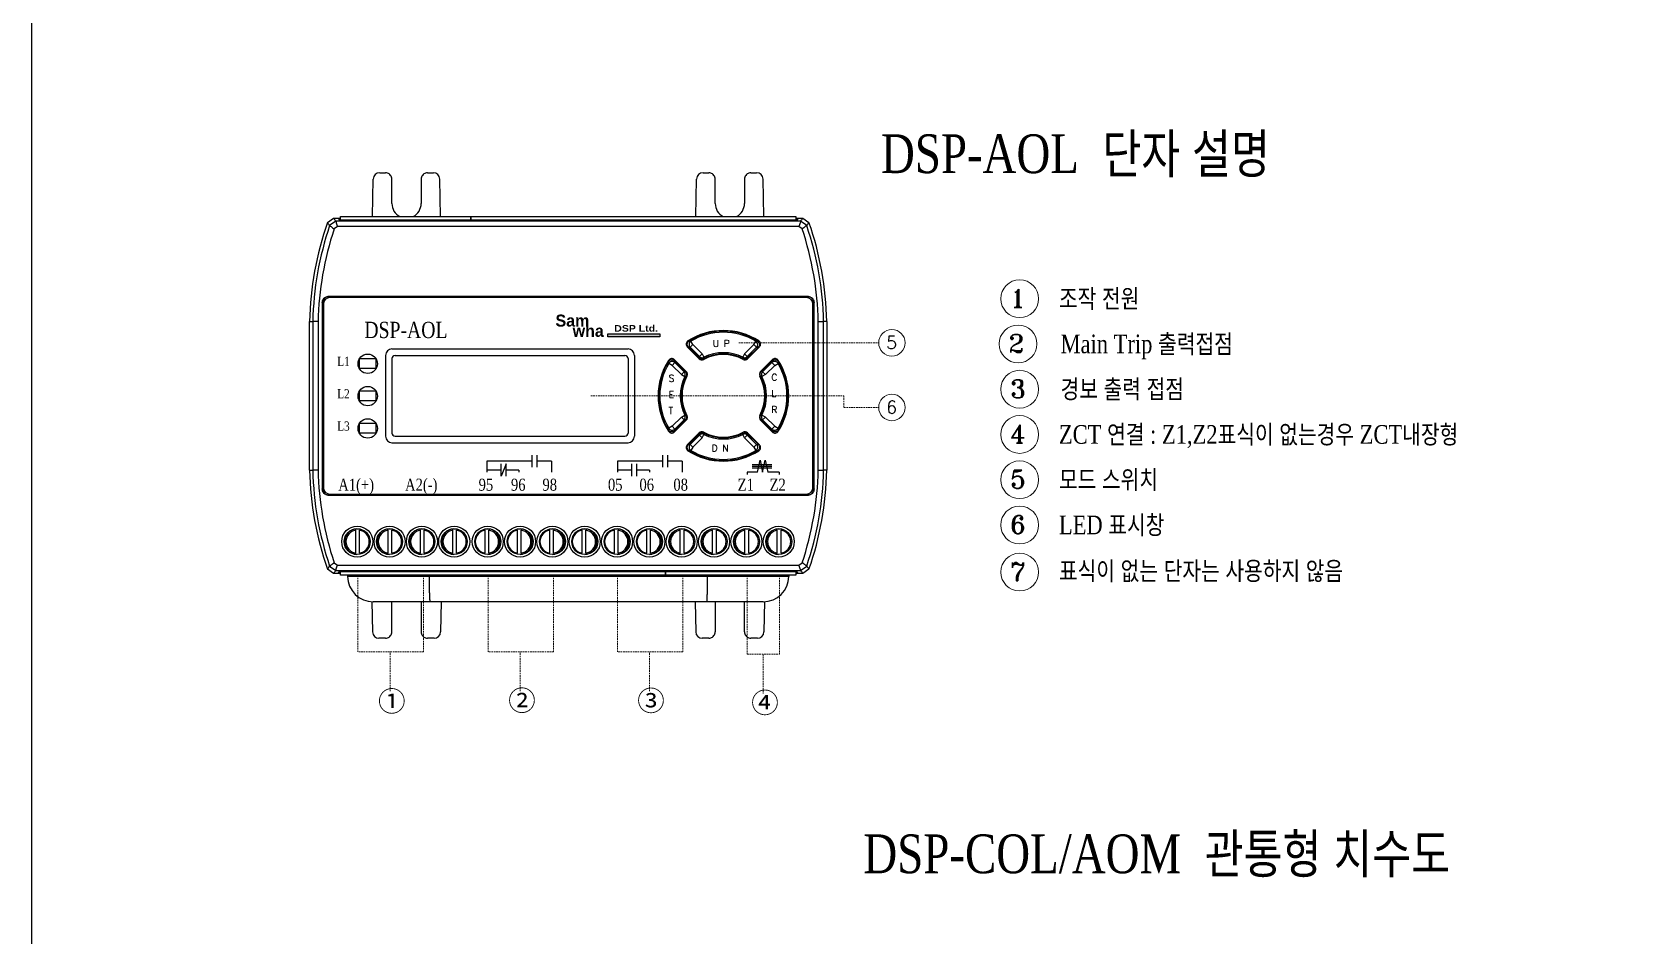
# Model space of a CAD drawing. Header units: millimetres. Extents: x 32 to 871, y 30 to 611.
# Drawn here: x 31.5 to 277.9, y 172.9 to 312.6 of the extents above; entities that cross this region are included whole.
import ezdxf
from ezdxf.enums import TextEntityAlignment as Align

# ---------------------------------------------------------------- set-up
doc = ezdxf.new("R2010")
doc.units = ezdxf.units.MM
doc.linetypes.add('DASHED2', pattern=[0.375, 0.25, -0.125])
for name, color, linetype in [('02___PRT_ALL_AXES', 7, 'Continuous'), ('03___PRT_ALL_CURVES', 7, 'Continuous'), ('40', 4, 'Continuous'), ('도면층1', 7, 'Continuous')]:
    doc.layers.add(name, color=color, linetype=linetype)
doc.styles.add('SS', font='batang.ttc', dxfattribs={"width": 0.8})
doc.styles.get("Standard").update_dxf_attribs({"font": 'BareunDotumPro1.ttf'})
doc.styles.add('STYLE2', font='romant.shx')
doc.styles.add('굴림체', font='arial.ttf')

msp = doc.modelspace()

# ---------------------------------------------------------------- hatches: boundary and pattern name
msp.add_hatch(color=5).paths.add_polyline_path([(120.588, 265.402), (120.588, 265.859), (128.617, 265.859), (128.617, 265.402)])

# ---------------------------------------------------------------- linework, layer by layer
at = {"color": 7, "linetype": 'Continuous'}
for p, q in [((85.303, 290.792), (86.181, 290.792)), ((92.716, 290.792), (93.594, 290.792)), ((135.303, 290.792), (136.181, 290.792)), ((142.716, 290.792), (143.594, 290.792)), ((84.203, 284.042), (84.304, 289.81)), ((87.181, 286.042), (87.181, 289.792)), ((91.716, 289.792), (91.716, 286.042)), ((94.694, 284.042), (94.593, 289.81)), ((134.203, 284.042), (134.304, 289.81)), ((137.181, 286.042), (137.181, 289.792)), ((141.716, 289.792), (141.716, 286.042)), ((144.694, 284.042), (144.593, 289.81)), ((77.21, 283.121), (78.154, 283.792)), ((78.154, 283.792), (79.259, 283.792)), ((78.9, 283.792), (79.069, 283.453)), ((149.828, 283.453), (79.069, 283.453)), ((79.259, 284.042), (99.384, 284.042)), ((79.259, 283.453), (79.259, 284.042)), ((99.384, 284.042), (99.384, 283.453)), ((99.386, 284.042), (149.636, 284.042)), ((99.386, 283.453), (99.386, 284.042)), ((149.636, 284.042), (149.636, 283.453)), ((149.636, 283.792), (150.743, 283.792)), ((149.997, 283.792), (149.828, 283.453)), ((150.743, 283.792), (151.687, 283.121)), ((78.508, 283.296), (77.562, 282.618)), ((78.774, 282.468), (78.261, 282.101)), ((150.389, 283.296), (78.508, 283.296)), ((150.123, 282.468), (78.774, 282.468)), ((150.636, 282.101), (150.123, 282.468)), ((151.335, 282.618), (150.389, 283.296)), ((151.473, 271.667), (77.424, 271.667)), ((77.424, 271.667), (77.448, 271.642)), ((151.449, 271.642), (77.448, 271.642)), ((151.299, 271.492), (77.599, 271.492)), ((151.473, 271.667), (151.449, 271.642)), ((76.424, 270.667), (76.424, 241.918)), ((76.424, 270.667), (76.449, 270.642)), ((76.449, 270.642), (76.449, 241.942)), ((76.599, 270.492), (76.599, 242.092)), ((152.299, 242.092), (152.299, 270.492)), ((152.473, 270.667), (152.449, 270.642)), ((152.449, 241.942), (152.449, 270.642)), ((152.473, 241.918), (152.473, 270.667)), ((74.449, 244.792), (74.449, 267.792)), ((74.449, 267.792), (74.944, 267.787)), ((74.944, 267.787), (74.944, 244.798)), ((75.772, 267.787), (74.944, 267.787)), ((75.772, 267.771), (75.772, 244.813)), ((153.125, 267.787), (153.953, 267.787)), ((153.125, 244.813), (153.125, 267.771)), ((154.449, 267.792), (153.953, 267.787)), ((153.953, 244.798), (153.953, 267.787)), ((154.449, 267.792), (154.449, 244.792)), ((132.871, 263.849), (134.695, 262.026)), ((133.03, 263.832), (134.713, 262.149)), ((133.732, 264.223), (133.308, 263.799)), ((133.308, 263.799), (134.746, 262.361)), ((133.732, 264.223), (133.426, 264.738)), ((133.732, 264.223), (135.171, 262.785)), ((141.726, 262.785), (143.165, 264.223)), ((142.151, 262.361), (143.589, 263.799)), ((142.184, 262.149), (143.867, 263.832)), ((142.202, 262.026), (144.026, 263.849)), ((143.165, 264.223), (143.471, 264.738)), ((143.165, 264.223), (143.589, 263.799)), ((130.518, 261.008), (130.002, 261.315)), ((130.518, 261.008), (130.942, 261.432)), ((132.715, 260.046), (130.892, 261.869)), ((132.592, 260.027), (130.909, 261.71)), ((132.38, 259.994), (130.942, 261.432)), ((135.171, 262.785), (134.746, 262.361)), ((135.171, 262.785), (135.441, 262.249)), ((141.726, 262.785), (141.456, 262.249)), ((141.726, 262.785), (142.151, 262.361)), ((146.005, 261.869), (144.182, 260.046)), ((145.988, 261.71), (144.305, 260.027)), ((145.955, 261.432), (144.517, 259.994)), ((146.379, 261.008), (145.955, 261.432)), ((146.379, 261.008), (146.895, 261.315)), ((131.956, 259.57), (130.518, 261.008)), ((131.956, 259.57), (132.38, 259.994)), ((131.956, 259.57), (132.491, 259.3)), ((144.941, 259.57), (144.406, 259.3)), ((144.941, 259.57), (144.517, 259.994)), ((146.379, 261.008), (144.941, 259.57)), ((130.518, 251.576), (130.002, 251.269)), ((130.518, 251.576), (131.956, 253.014)), ((130.518, 251.576), (130.942, 251.152)), ((130.892, 250.715), (132.715, 252.539)), ((130.909, 250.874), (132.592, 252.557)), ((130.942, 251.152), (132.38, 252.59)), ((131.956, 253.014), (132.491, 253.285)), ((131.956, 253.014), (132.38, 252.59)), ((144.182, 252.539), (146.005, 250.715)), ((144.305, 252.557), (145.988, 250.874)), ((144.941, 253.014), (144.406, 253.285)), ((144.941, 253.014), (144.517, 252.59)), ((144.517, 252.59), (145.955, 251.152)), ((144.941, 253.014), (146.379, 251.576)), ((146.379, 251.576), (145.955, 251.152)), ((146.379, 251.576), (146.895, 251.269)), ((134.695, 250.559), (132.871, 248.735)), ((134.713, 250.436), (133.03, 248.753)), ((134.746, 250.224), (133.308, 248.786)), ((135.171, 249.8), (133.732, 248.362)), ((135.171, 249.8), (134.746, 250.224)), ((135.171, 249.8), (135.441, 250.335)), ((141.726, 249.8), (141.456, 250.335)), ((141.726, 249.8), (142.151, 250.224)), ((143.165, 248.362), (141.726, 249.8)), ((143.589, 248.786), (142.151, 250.224)), ((143.867, 248.753), (142.184, 250.436)), ((144.026, 248.735), (142.202, 250.559)), ((108.886, 245.245), (108.886, 247.114)), ((109.666, 245.245), (109.666, 247.114)), ((129.076, 245.245), (129.076, 247.114)), ((129.856, 245.245), (129.856, 247.114)), ((133.732, 248.362), (133.308, 248.786)), ((133.732, 248.362), (133.426, 247.846)), ((143.165, 248.362), (143.589, 248.786)), ((143.165, 248.362), (143.471, 247.846)), ((74.449, 244.792), (74.944, 244.798)), ((75.772, 244.798), (74.944, 244.798)), ((104.097, 243.886), (104.097, 245.754)), ((104.877, 243.886), (104.877, 245.754)), ((124.287, 243.886), (124.287, 245.754)), ((125.067, 243.886), (125.067, 245.754)), ((153.125, 244.798), (153.953, 244.798)), ((154.449, 244.792), (153.953, 244.798)), ((76.424, 241.918), (76.449, 241.942)), ((152.473, 241.918), (152.449, 241.942)), ((77.424, 240.918), (77.448, 240.942)), ((77.424, 240.918), (151.473, 240.918)), ((77.448, 240.942), (151.449, 240.942)), ((77.599, 241.092), (151.299, 241.092)), ((151.473, 240.918), (151.449, 240.942)), ((81.586, 231.967), (81.586, 235.517)), ((82.186, 231.967), (82.186, 235.517)), ((86.586, 231.967), (86.586, 235.517)), ((87.186, 231.967), (87.186, 235.517)), ((91.586, 231.967), (91.586, 235.517)), ((92.186, 231.967), (92.186, 235.517)), ((96.586, 231.967), (96.586, 235.517)), ((97.186, 231.967), (97.186, 235.517)), ((101.586, 231.967), (101.586, 235.517)), ((102.186, 231.967), (102.186, 235.517)), ((106.586, 231.967), (106.586, 235.517)), ((107.186, 231.967), (107.186, 235.517)), ((111.586, 231.967), (111.586, 235.517)), ((112.186, 231.967), (112.186, 235.517)), ((116.586, 231.967), (116.586, 235.517)), ((117.186, 231.967), (117.186, 235.517)), ((121.586, 231.967), (121.586, 235.517)), ((122.186, 231.967), (122.186, 235.517)), ((126.586, 231.967), (126.586, 235.517)), ((127.186, 231.967), (127.186, 235.517)), ((131.776, 231.967), (131.776, 235.517)), ((132.376, 231.967), (132.376, 235.517)), ((136.776, 231.967), (136.776, 235.517)), ((137.376, 231.967), (137.376, 235.517)), ((141.776, 231.967), (141.776, 235.517)), ((142.376, 231.967), (142.376, 235.517)), ((146.776, 231.967), (146.776, 235.517)), ((147.376, 231.967), (147.376, 235.517)), ((78.154, 228.792), (77.21, 229.463)), ((77.562, 229.966), (78.508, 229.288)), ((78.261, 230.484), (78.774, 230.116)), ((78.508, 229.288), (150.389, 229.288)), ((78.774, 230.116), (150.123, 230.116)), ((150.123, 230.116), (150.636, 230.484)), ((150.389, 229.288), (151.335, 229.966)), ((151.687, 229.463), (150.743, 228.792)), ((79.261, 228.792), (78.154, 228.792)), ((78.9, 228.792), (79.069, 229.131)), ((79.069, 229.131), (149.828, 229.131)), ((79.261, 228.542), (79.261, 229.131)), ((129.511, 228.542), (79.261, 228.542)), ((80.308, 228.542), (80.311, 228.372)), ((148.586, 228.372), (80.311, 228.372)), ((92.947, 228.372), (92.947, 228.542)), ((129.511, 229.131), (129.511, 228.542)), ((129.514, 228.542), (129.514, 229.131)), ((149.639, 228.542), (129.514, 228.542)), ((135.95, 228.372), (135.95, 228.542)), ((148.589, 228.542), (148.586, 228.372)), ((149.639, 229.131), (149.639, 228.542)), ((150.743, 228.792), (149.639, 228.792)), ((149.997, 228.792), (149.828, 229.131)), ((84.099, 224.466), (84.181, 219.775)), ((144.586, 224.442), (84.311, 224.442)), ((87.181, 219.792), (87.181, 224.442)), ((91.716, 224.442), (91.716, 219.792)), ((94.797, 224.442), (94.716, 219.775)), ((134.1, 224.442), (134.181, 219.775)), ((137.181, 224.442), (137.181, 219.792)), ((141.716, 219.792), (141.716, 224.442)), ((144.798, 224.466), (144.716, 219.775)), ((86.181, 218.792), (85.181, 218.792)), ((93.716, 218.792), (92.716, 218.792)), ((136.181, 218.792), (135.181, 218.792)), ((143.716, 218.792), (142.716, 218.792))]:
    msp.add_line(p, q, dxfattribs=at)
at = {"color": 5}
for p, q in [((120.588, 265.859), (128.617, 265.859)), ((120.588, 265.402), (120.588, 265.859)), ((128.617, 265.402), (120.588, 265.402)), ((128.617, 265.859), (128.617, 265.402))]:
    msp.add_line(p, q, dxfattribs=at)
at = {"color": 1, "linetype": 'DASHED2', "lineweight": 5}
for p, q in [((140.848, 264.492), (157.094, 264.492)), ((157.094, 264.492), (162.464, 264.492)), ((117.949, 256.292), (157.094, 256.292)), ((157.094, 254.492), (162.464, 254.492)), ((92.063, 216.684), (81.938, 216.684)), ((112.188, 216.684), (102.063, 216.684)), ((132.188, 216.684), (122.063, 216.684)), ((142.123, 216.351), (147.123, 216.351))]:
    msp.add_line(p, q, dxfattribs=at)
at = {"color": 1, "linetype": 'DASHED2', "lineweight": 18}
for p, q in [((157.094, 256.292), (157.094, 254.492)), ((81.938, 228.542), (81.938, 216.684)), ((92.063, 228.542), (92.063, 216.684)), ((102.063, 228.542), (102.063, 216.684)), ((112.188, 228.542), (112.188, 216.684)), ((122.063, 228.542), (122.063, 216.684)), ((132.188, 228.542), (132.188, 216.684)), ((142.123, 228.542), (142.123, 216.351)), ((147.123, 228.542), (147.123, 216.351)), ((86.913, 210.599), (86.913, 216.684)), ((107.038, 210.599), (107.038, 216.684)), ((127.038, 210.599), (127.038, 216.684)), ((144.623, 216.351), (144.623, 210.265))]:
    msp.add_line(p, q, dxfattribs=at)
for p, q in [((108.886, 246.18), (101.886, 246.18)), ((101.886, 246.18), (101.886, 244.475)), ((104.097, 244.82), (101.886, 244.82)), ((104.877, 245.754), (104.097, 243.886)), ((106.821, 244.82), (104.877, 244.82)), ((106.821, 244.82), (106.821, 244.475)), ((111.886, 246.18), (109.666, 246.18)), ((111.886, 246.18), (111.886, 244.475)), ((129.076, 246.18), (122.076, 246.18)), ((122.076, 246.18), (122.076, 244.475)), ((124.287, 244.82), (122.076, 244.82)), ((127.011, 244.82), (125.067, 244.82)), ((127.011, 244.82), (127.011, 244.475)), ((132.076, 246.18), (129.856, 246.18)), ((132.076, 246.18), (132.076, 244.475)), ((143.739, 244.475), (142.141, 244.475)), ((142.141, 244.475), (142.141, 244.131)), ((142.924, 245.668), (145.957, 245.668)), ((142.924, 245.41), (145.957, 245.41)), ((142.924, 245.151), (145.957, 245.151)), ((143.739, 244.475), (144.129, 246.344)), ((144.129, 246.344), (144.519, 244.475)), ((144.519, 244.475), (144.909, 246.344)), ((144.909, 246.344), (145.299, 244.475)), ((147.076, 244.475), (145.299, 244.475)), ((147.076, 244.475), (147.076, 244.131))]:
    msp.add_line(p, q)
msp.add_lwpolyline([(31.509, 610.73), (871.425, 610.73), (871.425, 29.692), (31.509, 29.692)], close=True)
at = {"color": 0, "linetype": 'ByBlock', "lineweight": 18}
for centre, radius in [((184.268, 271.314), 2.922), ((164.51, 264.492), 2.046), ((184.017, 264.317), 2.922), ((184.268, 257.314), 2.922), ((164.51, 254.492), 2.046), ((184.268, 250.314), 2.922), ((184.268, 243.314), 2.922), ((184.268, 236.314), 2.922), ((184.268, 229.033), 2.922)]:
    msp.add_circle(centre, radius, dxfattribs=at)
at = {"color": 7, "linetype": 'Continuous'}
for centre, radius in [((81.821, 233.742), 2.4), ((81.821, 233.742), 2), ((86.821, 233.742), 2.4), ((86.821, 233.742), 2), ((91.821, 233.742), 2.4), ((91.821, 233.742), 2), ((96.821, 233.742), 2.4), ((96.821, 233.742), 2), ((102.011, 233.742), 2.4), ((102.011, 233.742), 2), ((107.011, 233.742), 2.4), ((107.011, 233.742), 2), ((112.011, 233.742), 2.4), ((112.011, 233.742), 2), ((117.011, 233.742), 2.4), ((117.011, 233.742), 2), ((122.011, 233.742), 2.4), ((122.011, 233.742), 2), ((127.011, 233.742), 2.4), ((127.011, 233.742), 2), ((132.011, 233.742), 2.4), ((132.011, 233.742), 2), ((137.011, 233.742), 2.4), ((137.011, 233.742), 2), ((142.011, 233.742), 2.4), ((142.011, 233.742), 2), ((147.011, 233.742), 2.4), ((147.011, 233.742), 2)]:
    msp.add_circle(centre, radius, dxfattribs=at)
for centre, radius, start, end in [((85.303, 289.792), 1, 90, 179), ((93.594, 289.792), 1, 1, 90), ((135.303, 289.792), 1, 90, 179), ((143.594, 289.792), 1, 1, 90), ((89.449, 286.042), 2.267, 180, 242.3898), ((89.449, 286.042), 2.267, 297.6102, 0), ((139.449, 286.042), 2.267, 180, 242.3898), ((139.449, 286.042), 2.267, 297.6102, 0), ((124.437, 266.701), 50, 160.82791, 178.74912), ((124.437, 266.701), 49.504, 161.24388, 178.74287), ((124.437, 266.701), 48.677, 161.5561, 178.73961), ((104.46, 266.701), 48.677, 1.26039, 18.4439), ((104.46, 266.701), 49.504, 1.25713, 18.75612), ((104.46, 266.701), 50, 1.25088, 19.17209), ((77.599, 270.492), 1, 90, 180), ((151.299, 270.492), 1, 0, 90), ((138.449, 256.292), 10.1, 57.1532, 122.8468), ((138.449, 256.292), 10, 57.90749, 122.09251), ((138.449, 256.292), 9.827, 59.26143, 120.73857), ((133.296, 264.273), 0.6, 122.8468, 225), ((143.601, 264.273), 0.6, 315, 57.1532), ((138.449, 256.292), 10.1, 147.1532, 212.8468), ((138.449, 256.292), 10, 147.90749, 212.09251), ((138.449, 256.292), 9.827, 149.26143, 210.73857), ((130.467, 261.445), 0.6, 45, 147.1532), ((135.119, 262.45), 0.6, 225, 298.39845), ((138.449, 256.292), 6.4, 61.60155, 118.39845), ((138.449, 256.292), 6.5, 62.20277, 117.79723), ((138.449, 256.292), 6.673, 63.2117, 116.7883), ((141.778, 262.45), 0.6, 241.60155, 315), ((146.43, 261.445), 0.6, 32.8468, 135), ((138.449, 256.292), 9.827, 329.26143, 30.73857), ((138.449, 256.292), 10, 327.90749, 32.09251), ((138.449, 256.292), 10.1, 327.1532, 32.8468), ((138.449, 256.292), 6.673, 153.2117, 206.7883), ((138.449, 256.292), 6.5, 152.20277, 207.79723), ((138.449, 256.292), 6.4, 151.60155, 208.39845), ((132.291, 259.621), 0.6, 331.60155, 45), ((144.606, 259.621), 0.6, 135, 208.39845), ((138.449, 256.292), 6.4, 331.60155, 28.39845), ((138.449, 256.292), 6.5, 332.20277, 27.79723), ((138.449, 256.292), 6.673, 333.2117, 26.7883), ((132.291, 252.963), 0.6, 315, 28.39845), ((144.606, 252.963), 0.6, 151.60155, 225), ((130.467, 251.139), 0.6, 212.8468, 315), ((135.119, 250.135), 0.6, 61.60155, 135), ((138.449, 256.292), 6.4, 241.60155, 298.39845), ((138.449, 256.292), 6.5, 242.20277, 297.79723), ((138.449, 256.292), 6.673, 243.2117, 296.7883), ((141.778, 250.135), 0.6, 45, 118.39845), ((146.43, 251.139), 0.6, 225, 327.1532), ((133.296, 248.311), 0.6, 135, 237.1532), ((138.449, 256.292), 10.1, 237.1532, 302.8468), ((138.449, 256.292), 10, 237.90749, 302.09251), ((138.449, 256.292), 9.827, 239.26143, 300.73857), ((143.601, 248.311), 0.6, 302.8468, 45), ((124.437, 245.884), 50, 181.25088, 199.17209), ((124.437, 245.884), 49.504, 181.25713, 198.75612), ((124.437, 245.884), 48.677, 181.26039, 198.4439), ((104.46, 245.884), 48.677, 341.5561, 358.73961), ((104.46, 245.884), 49.504, 341.24388, 358.74287), ((104.46, 245.884), 50, 340.82791, 358.74912), ((77.599, 242.092), 1, 180, 270), ((151.299, 242.092), 1, 270, 0), ((81.886, 233.742), 1.8, 99.59407, 260.40593), ((81.886, 233.742), 1.8, 279.59407, 80.40593), ((86.886, 233.742), 1.8, 99.59407, 260.40593), ((86.886, 233.742), 1.8, 279.59407, 80.40593), ((91.886, 233.742), 1.8, 99.59407, 260.40593), ((91.886, 233.742), 1.8, 279.59407, 80.40593), ((96.886, 233.742), 1.8, 99.59407, 260.40593), ((96.886, 233.742), 1.8, 279.59407, 80.40593), ((101.886, 233.742), 1.8, 99.59407, 260.40593), ((101.886, 233.742), 1.8, 279.59407, 80.40593), ((106.886, 233.742), 1.8, 99.59407, 260.40593), ((106.886, 233.742), 1.8, 279.59407, 80.40593), ((111.886, 233.742), 1.8, 99.59407, 260.40593), ((111.886, 233.742), 1.8, 279.59407, 80.40593), ((116.886, 233.742), 1.8, 99.59407, 260.40593), ((116.886, 233.742), 1.8, 279.59407, 80.40593), ((121.886, 233.742), 1.8, 99.59407, 260.40593), ((121.886, 233.742), 1.8, 279.59407, 80.40593), ((126.886, 233.742), 1.8, 99.59407, 260.40593), ((126.886, 233.742), 1.8, 279.59407, 80.40593), ((132.076, 233.742), 1.8, 99.59407, 260.40593), ((132.076, 233.742), 1.8, 279.59407, 80.40593), ((137.076, 233.742), 1.8, 99.59407, 260.40593), ((137.076, 233.742), 1.8, 279.59407, 80.40593), ((142.076, 233.742), 1.8, 99.59407, 260.40593), ((142.076, 233.742), 1.8, 279.59407, 80.40593), ((147.076, 233.742), 1.8, 99.59407, 260.40593), ((147.076, 233.742), 1.8, 279.59407, 80.40593), ((84.311, 228.442), 4, 181, 270), ((144.586, 228.442), 4, 270, 359), ((85.181, 219.792), 1, 181, 270), ((93.716, 219.792), 1, 270, 359), ((135.181, 219.792), 1, 181, 270), ((143.716, 219.792), 1, 270, 359)]:
    msp.add_arc(centre, radius, start, end, dxfattribs=at)
for points, knots in [([(87.181, 289.792), (87.181, 289.896), (87.148, 290.106), (87.003, 290.39), (86.778, 290.615), (86.495, 290.759), (86.285, 290.792), (86.181, 290.792)], [0, 0, 0, 0, 0.3128443, 0.6257071, 0.9385998, 1.2515225, 1.5644638, 1.5644638, 1.5644638, 1.5644638]), ([(92.716, 290.792), (92.612, 290.792), (92.402, 290.759), (92.119, 290.615), (91.894, 290.39), (91.749, 290.106), (91.716, 289.896), (91.716, 289.792)], [0, 0, 0, 0, 0.3129412, 0.6258639, 0.9387567, 1.2516195, 1.5644638, 1.5644638, 1.5644638, 1.5644638]), ([(137.181, 289.792), (137.181, 289.896), (137.148, 290.106), (137.003, 290.39), (136.778, 290.615), (136.495, 290.759), (136.285, 290.792), (136.181, 290.792)], [0, 0, 0, 0, 0.3128443, 0.6257071, 0.9385998, 1.2515225, 1.5644638, 1.5644638, 1.5644638, 1.5644638]), ([(142.716, 290.792), (142.612, 290.792), (142.402, 290.759), (142.119, 290.615), (141.894, 290.39), (141.749, 290.106), (141.716, 289.896), (141.716, 289.792)], [0, 0, 0, 0, 0.3129412, 0.6258639, 0.9387567, 1.2516195, 1.5644638, 1.5644638, 1.5644638, 1.5644638]), ([(78.508, 283.296), (78.473, 283.345), (78.396, 283.453), (78.278, 283.618), (78.195, 283.735), (78.154, 283.792)], [0, 0, 0, 0, 0.17899192, 0.39786681, 0.60925193, 0.60925193, 0.60925193, 0.60925193]), ([(150.389, 283.296), (150.424, 283.345), (150.501, 283.452), (150.619, 283.617), (150.702, 283.735), (150.743, 283.792)], [0, 0, 0, 0, 0.17820854, 0.39708416, 0.60925193, 0.60925193, 0.60925193, 0.60925193]), ([(77.561, 282.618), (77.527, 282.667), (77.45, 282.777), (77.333, 282.944), (77.25, 283.063), (77.21, 283.121)], [0, 0, 0, 0, 0.18024777, 0.40064801, 0.61349574, 0.61349574, 0.61349574, 0.61349574]), ([(77.561, 282.618), (77.636, 282.561), (77.797, 282.458), (78.024, 282.277), (78.182, 282.161), (78.261, 282.101)], [0, 0, 0, 0, 0.28246747, 0.5729897, 0.87011684, 0.87011684, 0.87011684, 0.87011684]), ([(78.508, 283.296), (78.538, 283.207), (78.583, 283.021), (78.682, 282.748), (78.742, 282.562), (78.774, 282.468)], [0, 0, 0, 0, 0.28287008, 0.57326512, 0.86975369, 0.86975369, 0.86975369, 0.86975369]), ([(150.389, 283.296), (150.359, 283.207), (150.314, 283.021), (150.215, 282.748), (150.155, 282.562), (150.123, 282.468)], [0, 0, 0, 0, 0.28287466, 0.57326965, 0.86975368, 0.86975368, 0.86975368, 0.86975368]), ([(151.336, 282.618), (151.261, 282.561), (151.1, 282.458), (150.873, 282.277), (150.715, 282.161), (150.636, 282.101)], [0, 0, 0, 0, 0.28246279, 0.57298506, 0.87011686, 0.87011686, 0.87011686, 0.87011686]), ([(151.336, 282.618), (151.37, 282.667), (151.447, 282.776), (151.564, 282.944), (151.647, 283.063), (151.687, 283.121)], [0, 0, 0, 0, 0.17945891, 0.39985993, 0.61349574, 0.61349574, 0.61349574, 0.61349574]), ([(76.424, 270.667), (76.424, 270.771), (76.457, 270.981), (76.602, 271.264), (76.827, 271.489), (77.11, 271.633), (77.32, 271.667), (77.424, 271.667)], [0, 0, 0, 0, 0.31286, 0.6256693, 0.9384589, 1.2512679, 1.5641278, 1.5641278, 1.5641278, 1.5641278]), ([(77.448, 271.642), (77.344, 271.642), (77.134, 271.609), (76.851, 271.465), (76.626, 271.24), (76.482, 270.957), (76.449, 270.747), (76.449, 270.642)], [0, 0, 0, 0, 0.3128599, 0.6256689, 0.9384586, 1.2512678, 1.5641278, 1.5641278, 1.5641278, 1.5641278]), ([(152.449, 270.642), (152.449, 270.747), (152.415, 270.957), (152.271, 271.24), (152.046, 271.465), (151.763, 271.609), (151.553, 271.642), (151.449, 271.642)], [0, 0, 0, 0, 0.3128599, 0.6256689, 0.9384586, 1.2512678, 1.5641278, 1.5641278, 1.5641278, 1.5641278]), ([(151.473, 271.667), (151.577, 271.667), (151.787, 271.633), (152.071, 271.489), (152.295, 271.264), (152.44, 270.981), (152.473, 270.771), (152.473, 270.667)], [0, 0, 0, 0, 0.31286, 0.6256693, 0.9384589, 1.2512679, 1.5641278, 1.5641278, 1.5641278, 1.5641278]), ([(132.925, 263.974), (132.896, 264.028), (132.856, 264.143), (132.849, 264.325), (132.896, 264.5), (132.961, 264.603), (133.001, 264.649)], [0, 0, 0, 0, 0.18163322, 0.35979349, 0.53752689, 0.71885142, 0.71885142, 0.71885142, 0.71885142]), ([(133.308, 263.799), (133.277, 263.803), (133.215, 263.81), (133.122, 263.821), (133.061, 263.828), (133.03, 263.832)], [0, 0, 0, 0, 0.09410115, 0.18745529, 0.28007926, 0.28007926, 0.28007926, 0.28007926]), ([(133.426, 264.738), (133.381, 264.712), (133.299, 264.647), (133.205, 264.521), (133.146, 264.375), (133.126, 264.219), (133.147, 264.064), (133.208, 263.919), (133.272, 263.835), (133.308, 263.799)], [0, 0, 0, 0, 0.1554188, 0.3108221, 0.4662646, 0.6217122, 0.777156, 0.9325527, 1.0879994, 1.0879994, 1.0879994, 1.0879994]), ([(133.426, 264.738), (133.393, 264.741), (133.329, 264.747), (133.232, 264.756), (133.168, 264.761), (133.136, 264.764)], [0, 0, 0, 0, 0.09793403, 0.19504373, 0.29134837, 0.29134837, 0.29134837, 0.29134837]), ([(143.471, 264.738), (143.504, 264.741), (143.568, 264.747), (143.665, 264.756), (143.729, 264.761), (143.761, 264.764)], [0, 0, 0, 0, 0.09793403, 0.19504373, 0.29134837, 0.29134837, 0.29134837, 0.29134837]), ([(143.589, 263.799), (143.625, 263.835), (143.689, 263.919), (143.75, 264.064), (143.771, 264.219), (143.751, 264.375), (143.692, 264.521), (143.598, 264.647), (143.516, 264.712), (143.471, 264.738)], [0, 0, 0, 0, 0.1554199, 0.3108228, 0.4662654, 0.6217129, 0.7771566, 0.9325534, 1.0879994, 1.0879994, 1.0879994, 1.0879994]), ([(143.589, 263.799), (143.62, 263.803), (143.682, 263.81), (143.775, 263.821), (143.836, 263.828), (143.867, 263.832)], [0, 0, 0, 0, 0.09410115, 0.18745529, 0.28007926, 0.28007926, 0.28007926, 0.28007926]), ([(143.895, 264.65), (143.934, 264.606), (143.999, 264.504), (144.047, 264.329), (144.042, 264.146), (144.002, 264.03), (143.973, 263.976)], [0, 0, 0, 0, 0.17824467, 0.3558606, 0.53595592, 0.71955243, 0.71955243, 0.71955243, 0.71955243]), ([(130.002, 261.315), (129.999, 261.347), (129.993, 261.412), (129.985, 261.509), (129.979, 261.573), (129.977, 261.605)], [0, 0, 0, 0, 0.09793403, 0.19504373, 0.29134837, 0.29134837, 0.29134837, 0.29134837]), ([(130.942, 261.432), (130.905, 261.469), (130.822, 261.533), (130.677, 261.593), (130.521, 261.615), (130.365, 261.595), (130.22, 261.536), (130.094, 261.442), (130.029, 261.359), (130.002, 261.315)], [0, 0, 0, 0, 0.1554199, 0.3108228, 0.4662654, 0.6217129, 0.7771566, 0.9325534, 1.0879994, 1.0879994, 1.0879994, 1.0879994]), ([(130.09, 261.738), (130.135, 261.777), (130.237, 261.842), (130.411, 261.891), (130.594, 261.886), (130.711, 261.845), (130.765, 261.817)], [0, 0, 0, 0, 0.17824467, 0.3558606, 0.53595592, 0.71955243, 0.71955243, 0.71955243, 0.71955243]), ([(130.942, 261.432), (130.938, 261.464), (130.93, 261.526), (130.919, 261.618), (130.912, 261.68), (130.909, 261.71)], [0, 0, 0, 0, 0.09410115, 0.18745529, 0.28007926, 0.28007926, 0.28007926, 0.28007926]), ([(134.746, 262.361), (134.743, 262.337), (134.735, 262.29), (134.724, 262.22), (134.717, 262.172), (134.713, 262.149)], [0, 0, 0, 0, 0.07104497, 0.14255308, 0.21452977, 0.21452977, 0.21452977, 0.21452977]), ([(134.746, 262.361), (134.782, 262.325), (134.862, 262.263), (135.001, 262.203), (135.15, 262.179), (135.301, 262.193), (135.396, 262.227), (135.441, 262.249)], [0, 0, 0, 0, 0.14989811, 0.2997689, 0.44966151, 0.59952442, 0.74945897, 0.74945897, 0.74945897, 0.74945897]), ([(135.274, 261.989), (135.225, 261.977), (135.122, 261.966), (134.97, 261.99), (134.876, 262.031), (134.832, 262.056)], [0, 0, 0, 0, 0.1536186, 0.30569037, 0.45697795, 0.45697795, 0.45697795, 0.45697795]), ([(135.441, 262.249), (135.438, 262.226), (135.433, 262.18), (135.425, 262.111), (135.42, 262.065), (135.417, 262.042)], [0, 0, 0, 0, 0.06907161, 0.13856176, 0.20847441, 0.20847441, 0.20847441, 0.20847441]), ([(141.456, 262.249), (141.501, 262.227), (141.596, 262.193), (141.747, 262.179), (141.896, 262.203), (142.035, 262.263), (142.115, 262.325), (142.151, 262.361)], [0, 0, 0, 0, 0.14990759, 0.2997754, 0.44966784, 0.59953127, 0.74945897, 0.74945897, 0.74945897, 0.74945897]), ([(141.456, 262.249), (141.459, 262.226), (141.464, 262.18), (141.472, 262.111), (141.477, 262.065), (141.48, 262.042)], [0, 0, 0, 0, 0.06907161, 0.13856176, 0.20847441, 0.20847441, 0.20847441, 0.20847441]), ([(142.064, 262.056), (142.02, 262.03), (141.925, 261.99), (141.773, 261.966), (141.671, 261.977), (141.622, 261.989)], [0, 0, 0, 0, 0.1525326, 0.30429745, 0.45704254, 0.45704254, 0.45704254, 0.45704254]), ([(142.151, 262.361), (142.154, 262.337), (142.162, 262.29), (142.173, 262.22), (142.18, 262.172), (142.184, 262.149)], [0, 0, 0, 0, 0.07104497, 0.14255308, 0.21452977, 0.21452977, 0.21452977, 0.21452977]), ([(145.955, 261.432), (145.959, 261.464), (145.967, 261.526), (145.978, 261.618), (145.985, 261.68), (145.988, 261.71)], [0, 0, 0, 0, 0.09410115, 0.18745529, 0.28007926, 0.28007926, 0.28007926, 0.28007926]), ([(146.895, 261.315), (146.868, 261.359), (146.803, 261.442), (146.678, 261.536), (146.532, 261.595), (146.376, 261.615), (146.22, 261.593), (146.075, 261.533), (145.992, 261.469), (145.955, 261.432)], [0, 0, 0, 0, 0.1554188, 0.3108221, 0.4662646, 0.6217122, 0.777156, 0.9325527, 1.0879994, 1.0879994, 1.0879994, 1.0879994]), ([(146.131, 261.816), (146.184, 261.844), (146.299, 261.885), (146.481, 261.891), (146.656, 261.844), (146.759, 261.779), (146.805, 261.74)], [0, 0, 0, 0, 0.18163322, 0.35979349, 0.53752689, 0.71885142, 0.71885142, 0.71885142, 0.71885142]), ([(146.895, 261.315), (146.898, 261.347), (146.904, 261.412), (146.912, 261.509), (146.918, 261.573), (146.92, 261.605)], [0, 0, 0, 0, 0.09793403, 0.19504373, 0.29134837, 0.29134837, 0.29134837, 0.29134837]), ([(132.38, 259.994), (132.404, 259.998), (132.45, 260.005), (132.521, 260.016), (132.568, 260.024), (132.592, 260.027)], [0, 0, 0, 0, 0.07104497, 0.14255308, 0.21452977, 0.21452977, 0.21452977, 0.21452977]), ([(132.491, 259.3), (132.514, 259.344), (132.548, 259.44), (132.562, 259.59), (132.538, 259.74), (132.477, 259.879), (132.415, 259.959), (132.38, 259.994)], [0, 0, 0, 0, 0.14990759, 0.2997754, 0.44966784, 0.59953127, 0.74945897, 0.74945897, 0.74945897, 0.74945897]), ([(132.491, 259.3), (132.514, 259.302), (132.56, 259.308), (132.629, 259.316), (132.675, 259.321), (132.699, 259.323)], [0, 0, 0, 0, 0.06907161, 0.13856176, 0.20847441, 0.20847441, 0.20847441, 0.20847441]), ([(132.685, 259.907), (132.711, 259.864), (132.751, 259.769), (132.774, 259.617), (132.763, 259.515), (132.752, 259.465)], [0, 0, 0, 0, 0.1525326, 0.30429745, 0.45704254, 0.45704254, 0.45704254, 0.45704254]), ([(144.145, 259.466), (144.133, 259.516), (144.123, 259.619), (144.146, 259.771), (144.187, 259.865), (144.213, 259.908)], [0, 0, 0, 0, 0.1536186, 0.30569037, 0.45697795, 0.45697795, 0.45697795, 0.45697795]), ([(144.406, 259.3), (144.383, 259.302), (144.337, 259.308), (144.268, 259.316), (144.222, 259.321), (144.198, 259.323)], [0, 0, 0, 0, 0.06907161, 0.13856176, 0.20847441, 0.20847441, 0.20847441, 0.20847441]), ([(144.517, 259.994), (144.493, 259.998), (144.447, 260.005), (144.376, 260.016), (144.329, 260.024), (144.305, 260.027)], [0, 0, 0, 0, 0.07104497, 0.14255308, 0.21452977, 0.21452977, 0.21452977, 0.21452977]), ([(144.517, 259.994), (144.482, 259.959), (144.42, 259.879), (144.359, 259.74), (144.335, 259.59), (144.349, 259.44), (144.383, 259.344), (144.406, 259.3)], [0, 0, 0, 0, 0.14989811, 0.2997689, 0.44966151, 0.59952442, 0.74945897, 0.74945897, 0.74945897, 0.74945897]), ([(132.38, 252.59), (132.415, 252.625), (132.477, 252.705), (132.538, 252.844), (132.562, 252.994), (132.548, 253.145), (132.514, 253.24), (132.491, 253.285)], [0, 0, 0, 0, 0.14989811, 0.2997689, 0.44966151, 0.59952442, 0.74945897, 0.74945897, 0.74945897, 0.74945897]), ([(132.38, 252.59), (132.404, 252.586), (132.45, 252.579), (132.521, 252.568), (132.568, 252.561), (132.592, 252.557)], [0, 0, 0, 0, 0.07104497, 0.14255308, 0.21452977, 0.21452977, 0.21452977, 0.21452977]), ([(132.491, 253.285), (132.514, 253.282), (132.56, 253.276), (132.629, 253.269), (132.675, 253.263), (132.699, 253.261)], [0, 0, 0, 0, 0.06907161, 0.13856176, 0.20847441, 0.20847441, 0.20847441, 0.20847441]), ([(132.752, 253.118), (132.764, 253.068), (132.774, 252.965), (132.751, 252.813), (132.71, 252.719), (132.684, 252.676)], [0, 0, 0, 0, 0.1536186, 0.30569037, 0.45697795, 0.45697795, 0.45697795, 0.45697795]), ([(144.212, 252.677), (144.186, 252.721), (144.146, 252.815), (144.123, 252.967), (144.134, 253.07), (144.145, 253.119)], [0, 0, 0, 0, 0.1525326, 0.30429745, 0.45704254, 0.45704254, 0.45704254, 0.45704254]), ([(144.406, 253.285), (144.383, 253.282), (144.337, 253.276), (144.268, 253.269), (144.222, 253.263), (144.198, 253.261)], [0, 0, 0, 0, 0.06907161, 0.13856176, 0.20847441, 0.20847441, 0.20847441, 0.20847441]), ([(144.517, 252.59), (144.493, 252.586), (144.447, 252.579), (144.376, 252.568), (144.329, 252.561), (144.305, 252.557)], [0, 0, 0, 0, 0.07104497, 0.14255308, 0.21452977, 0.21452977, 0.21452977, 0.21452977]), ([(144.406, 253.285), (144.383, 253.24), (144.349, 253.145), (144.335, 252.994), (144.359, 252.844), (144.42, 252.705), (144.482, 252.625), (144.517, 252.59)], [0, 0, 0, 0, 0.14990759, 0.2997754, 0.44966784, 0.59953127, 0.74945897, 0.74945897, 0.74945897, 0.74945897]), ([(130.002, 251.269), (129.999, 251.237), (129.993, 251.172), (129.985, 251.076), (129.979, 251.011), (129.977, 250.979)], [0, 0, 0, 0, 0.09793403, 0.19504373, 0.29134837, 0.29134837, 0.29134837, 0.29134837]), ([(130.002, 251.269), (130.029, 251.225), (130.094, 251.143), (130.219, 251.048), (130.365, 250.989), (130.521, 250.97), (130.677, 250.991), (130.822, 251.051), (130.905, 251.115), (130.942, 251.152)], [0, 0, 0, 0, 0.1554188, 0.3108221, 0.4662646, 0.6217122, 0.777156, 0.9325527, 1.0879994, 1.0879994, 1.0879994, 1.0879994]), ([(130.766, 250.768), (130.713, 250.74), (130.598, 250.7), (130.416, 250.693), (130.241, 250.74), (130.138, 250.805), (130.092, 250.845)], [0, 0, 0, 0, 0.18163322, 0.35979349, 0.53752689, 0.71885142, 0.71885142, 0.71885142, 0.71885142]), ([(130.942, 251.152), (130.938, 251.121), (130.93, 251.059), (130.919, 250.966), (130.912, 250.905), (130.909, 250.874)], [0, 0, 0, 0, 0.09410115, 0.18745529, 0.28007926, 0.28007926, 0.28007926, 0.28007926]), ([(134.746, 250.224), (134.743, 250.247), (134.735, 250.294), (134.724, 250.365), (134.717, 250.412), (134.713, 250.436)], [0, 0, 0, 0, 0.07104497, 0.14255308, 0.21452977, 0.21452977, 0.21452977, 0.21452977]), ([(135.441, 250.335), (135.396, 250.358), (135.301, 250.392), (135.15, 250.405), (135.001, 250.381), (134.862, 250.321), (134.782, 250.259), (134.746, 250.224)], [0, 0, 0, 0, 0.14990759, 0.2997754, 0.44966784, 0.59953127, 0.74945897, 0.74945897, 0.74945897, 0.74945897]), ([(134.833, 250.529), (134.877, 250.554), (134.972, 250.595), (135.124, 250.618), (135.226, 250.607), (135.275, 250.595)], [0, 0, 0, 0, 0.1525326, 0.30429745, 0.45704254, 0.45704254, 0.45704254, 0.45704254]), ([(135.441, 250.335), (135.438, 250.358), (135.433, 250.404), (135.425, 250.473), (135.42, 250.519), (135.417, 250.542)], [0, 0, 0, 0, 0.06907161, 0.13856176, 0.20847441, 0.20847441, 0.20847441, 0.20847441]), ([(141.456, 250.335), (141.459, 250.358), (141.464, 250.404), (141.472, 250.473), (141.477, 250.519), (141.48, 250.542)], [0, 0, 0, 0, 0.06907161, 0.13856176, 0.20847441, 0.20847441, 0.20847441, 0.20847441]), ([(142.151, 250.224), (142.115, 250.259), (142.035, 250.321), (141.896, 250.381), (141.747, 250.405), (141.596, 250.392), (141.501, 250.358), (141.456, 250.335)], [0, 0, 0, 0, 0.14989811, 0.2997689, 0.44966151, 0.59952442, 0.74945897, 0.74945897, 0.74945897, 0.74945897]), ([(141.623, 250.596), (141.672, 250.607), (141.775, 250.618), (141.927, 250.594), (142.021, 250.554), (142.065, 250.528)], [0, 0, 0, 0, 0.1536186, 0.30569037, 0.45697795, 0.45697795, 0.45697795, 0.45697795]), ([(142.151, 250.224), (142.154, 250.247), (142.162, 250.294), (142.173, 250.365), (142.18, 250.412), (142.184, 250.436)], [0, 0, 0, 0, 0.07104497, 0.14255308, 0.21452977, 0.21452977, 0.21452977, 0.21452977]), ([(145.955, 251.152), (145.992, 251.115), (146.075, 251.051), (146.22, 250.991), (146.376, 250.97), (146.532, 250.989), (146.678, 251.048), (146.803, 251.142), (146.868, 251.225), (146.895, 251.269)], [0, 0, 0, 0, 0.1554199, 0.3108228, 0.4662654, 0.6217129, 0.7771566, 0.9325534, 1.0879994, 1.0879994, 1.0879994, 1.0879994]), ([(145.955, 251.152), (145.959, 251.121), (145.967, 251.059), (145.978, 250.966), (145.985, 250.905), (145.988, 250.874)], [0, 0, 0, 0, 0.09410115, 0.18745529, 0.28007926, 0.28007926, 0.28007926, 0.28007926]), ([(146.807, 250.846), (146.762, 250.807), (146.66, 250.742), (146.486, 250.694), (146.303, 250.699), (146.186, 250.739), (146.132, 250.768)], [0, 0, 0, 0, 0.17824467, 0.3558606, 0.53595592, 0.71955243, 0.71955243, 0.71955243, 0.71955243]), ([(146.895, 251.269), (146.898, 251.237), (146.904, 251.172), (146.912, 251.076), (146.918, 251.011), (146.92, 250.979)], [0, 0, 0, 0, 0.09793403, 0.19504373, 0.29134837, 0.29134837, 0.29134837, 0.29134837]), ([(133.002, 247.934), (132.963, 247.979), (132.898, 248.08), (132.85, 248.255), (132.855, 248.438), (132.895, 248.555), (132.924, 248.609)], [0, 0, 0, 0, 0.17824467, 0.3558606, 0.53595592, 0.71955243, 0.71955243, 0.71955243, 0.71955243]), ([(133.308, 248.786), (133.277, 248.782), (133.215, 248.774), (133.122, 248.763), (133.061, 248.756), (133.03, 248.753)], [0, 0, 0, 0, 0.09410115, 0.18745529, 0.28007926, 0.28007926, 0.28007926, 0.28007926]), ([(133.308, 248.786), (133.272, 248.749), (133.208, 248.666), (133.147, 248.521), (133.126, 248.365), (133.146, 248.209), (133.205, 248.063), (133.299, 247.937), (133.381, 247.872), (133.426, 247.846)], [0, 0, 0, 0, 0.1554199, 0.3108228, 0.4662654, 0.6217129, 0.7771566, 0.9325534, 1.0879994, 1.0879994, 1.0879994, 1.0879994]), ([(133.426, 247.846), (133.393, 247.843), (133.329, 247.837), (133.232, 247.828), (133.168, 247.823), (133.136, 247.82)], [0, 0, 0, 0, 0.09793403, 0.19504373, 0.29134837, 0.29134837, 0.29134837, 0.29134837]), ([(143.471, 247.846), (143.516, 247.872), (143.598, 247.937), (143.692, 248.063), (143.751, 248.209), (143.771, 248.365), (143.75, 248.521), (143.689, 248.666), (143.625, 248.749), (143.589, 248.786)], [0, 0, 0, 0, 0.1554188, 0.3108221, 0.4662646, 0.6217122, 0.777156, 0.9325527, 1.0879994, 1.0879994, 1.0879994, 1.0879994]), ([(143.471, 247.846), (143.504, 247.843), (143.568, 247.837), (143.665, 247.828), (143.729, 247.823), (143.761, 247.82)], [0, 0, 0, 0, 0.09793403, 0.19504373, 0.29134837, 0.29134837, 0.29134837, 0.29134837]), ([(143.589, 248.786), (143.62, 248.782), (143.682, 248.774), (143.775, 248.763), (143.836, 248.756), (143.867, 248.753)], [0, 0, 0, 0, 0.09410115, 0.18745529, 0.28007926, 0.28007926, 0.28007926, 0.28007926]), ([(143.972, 248.61), (144.001, 248.557), (144.041, 248.441), (144.048, 248.26), (144.001, 248.084), (143.936, 247.981), (143.896, 247.936)], [0, 0, 0, 0, 0.18163322, 0.35979349, 0.53752689, 0.71885142, 0.71885142, 0.71885142, 0.71885142]), ([(77.424, 240.918), (77.32, 240.918), (77.11, 240.951), (76.827, 241.095), (76.602, 241.32), (76.457, 241.603), (76.424, 241.813), (76.424, 241.918)], [0, 0, 0, 0, 0.31286, 0.6256693, 0.9384589, 1.2512679, 1.5641278, 1.5641278, 1.5641278, 1.5641278]), ([(76.449, 241.942), (76.449, 241.838), (76.482, 241.628), (76.626, 241.345), (76.851, 241.12), (77.134, 240.975), (77.344, 240.942), (77.448, 240.942)], [0, 0, 0, 0, 0.3128599, 0.6256689, 0.9384586, 1.2512678, 1.5641278, 1.5641278, 1.5641278, 1.5641278]), ([(151.449, 240.942), (151.553, 240.942), (151.763, 240.975), (152.046, 241.12), (152.271, 241.345), (152.415, 241.628), (152.449, 241.838), (152.449, 241.942)], [0, 0, 0, 0, 0.3128599, 0.6256689, 0.9384586, 1.2512678, 1.5641278, 1.5641278, 1.5641278, 1.5641278]), ([(152.473, 241.918), (152.473, 241.813), (152.44, 241.603), (152.295, 241.32), (152.071, 241.095), (151.787, 240.951), (151.577, 240.918), (151.473, 240.918)], [0, 0, 0, 0, 0.31286, 0.6256693, 0.9384589, 1.2512679, 1.5641278, 1.5641278, 1.5641278, 1.5641278]), ([(77.561, 229.966), (77.527, 229.917), (77.45, 229.808), (77.333, 229.64), (77.25, 229.522), (77.21, 229.463)], [0, 0, 0, 0, 0.17945891, 0.39985993, 0.61349574, 0.61349574, 0.61349574, 0.61349574]), ([(77.561, 229.966), (77.636, 230.023), (77.797, 230.126), (78.024, 230.307), (78.182, 230.424), (78.261, 230.483)], [0, 0, 0, 0, 0.28246295, 0.57298523, 0.87011684, 0.87011684, 0.87011684, 0.87011684]), ([(78.508, 229.288), (78.473, 229.24), (78.396, 229.132), (78.278, 228.967), (78.195, 228.85), (78.154, 228.792)], [0, 0, 0, 0, 0.17820854, 0.39708416, 0.60925193, 0.60925193, 0.60925193, 0.60925193]), ([(78.508, 229.288), (78.538, 229.377), (78.583, 229.563), (78.682, 229.836), (78.742, 230.022), (78.774, 230.116)], [0, 0, 0, 0, 0.28287466, 0.57326965, 0.86975368, 0.86975368, 0.86975368, 0.86975368]), ([(150.389, 229.288), (150.359, 229.377), (150.314, 229.563), (150.215, 229.836), (150.155, 230.022), (150.123, 230.116)], [0, 0, 0, 0, 0.28287008, 0.57326512, 0.86975369, 0.86975369, 0.86975369, 0.86975369]), ([(150.389, 229.288), (150.424, 229.24), (150.501, 229.132), (150.619, 228.966), (150.702, 228.85), (150.743, 228.792)], [0, 0, 0, 0, 0.17899192, 0.39786681, 0.60925193, 0.60925193, 0.60925193, 0.60925193]), ([(151.336, 229.966), (151.261, 230.023), (151.1, 230.126), (150.873, 230.307), (150.715, 230.424), (150.636, 230.483)], [0, 0, 0, 0, 0.28246763, 0.57298986, 0.87011682, 0.87011682, 0.87011682, 0.87011682]), ([(151.336, 229.966), (151.37, 229.917), (151.447, 229.808), (151.564, 229.64), (151.647, 229.522), (151.687, 229.463)], [0, 0, 0, 0, 0.18024777, 0.40064801, 0.61349574, 0.61349574, 0.61349574, 0.61349574]), ([(92.947, 228.372), (92.947, 228.079), (92.949, 227.509), (92.957, 226.692), (92.967, 225.954), (92.991, 225.358), (92.991, 224.863), (93.046, 224.644), (93.027, 224.442), (93.061, 224.442)], [0, 0, 0, 0, 0.8787524, 1.7109392, 2.4557807, 3.076824, 3.5437717, 3.834118, 3.9358054, 3.9358054, 3.9358054, 3.9358054]), ([(135.95, 228.372), (135.95, 228.079), (135.949, 227.509), (135.94, 226.692), (135.93, 225.954), (135.906, 225.358), (135.906, 224.863), (135.851, 224.644), (135.87, 224.442), (135.836, 224.442)], [0, 0, 0, 0, 0.8787524, 1.7109392, 2.4557807, 3.076824, 3.5437717, 3.834118, 3.9358054, 3.9358054, 3.9358054, 3.9358054]), ([(86.181, 218.792), (86.285, 218.792), (86.495, 218.825), (86.778, 218.97), (87.003, 219.195), (87.148, 219.478), (87.181, 219.688), (87.181, 219.792)], [0, 0, 0, 0, 0.3129412, 0.6258639, 0.9387567, 1.2516195, 1.5644638, 1.5644638, 1.5644638, 1.5644638]), ([(91.716, 219.792), (91.716, 219.688), (91.749, 219.478), (91.894, 219.195), (92.119, 218.97), (92.402, 218.825), (92.612, 218.792), (92.716, 218.792)], [0, 0, 0, 0, 0.3128443, 0.6257071, 0.9385998, 1.2515225, 1.5644638, 1.5644638, 1.5644638, 1.5644638]), ([(136.181, 218.792), (136.285, 218.792), (136.495, 218.825), (136.778, 218.97), (137.003, 219.195), (137.148, 219.478), (137.181, 219.688), (137.181, 219.792)], [0, 0, 0, 0, 0.3129412, 0.6258639, 0.9387567, 1.2516195, 1.5644638, 1.5644638, 1.5644638, 1.5644638]), ([(141.716, 219.792), (141.716, 219.688), (141.749, 219.478), (141.894, 219.195), (142.119, 218.97), (142.402, 218.825), (142.612, 218.792), (142.716, 218.792)], [0, 0, 0, 0, 0.3128443, 0.6257071, 0.9385998, 1.2515225, 1.5644638, 1.5644638, 1.5644638, 1.5644638])]:
    msp.add_open_spline(points, degree=3, knots=knots, dxfattribs=at)
for points in [[(132.961, 263.915), (132.948, 263.934), (132.936, 263.954), (132.925, 263.974)], [(133.03, 263.832), (133.005, 263.857), (132.981, 263.886), (132.961, 263.915)], [(133.001, 264.649), (133.014, 264.664), (133.028, 264.679), (133.043, 264.692)], [(133.043, 264.692), (133.071, 264.719), (133.103, 264.743), (133.136, 264.764)], [(143.761, 264.764), (143.795, 264.743), (143.826, 264.719), (143.854, 264.692)], [(143.854, 264.692), (143.868, 264.679), (143.882, 264.665), (143.895, 264.65)], [(143.936, 263.915), (143.916, 263.885), (143.892, 263.857), (143.867, 263.832)], [(143.973, 263.976), (143.962, 263.955), (143.95, 263.935), (143.936, 263.915)], [(129.977, 261.605), (129.997, 261.638), (130.022, 261.669), (130.048, 261.698)], [(130.048, 261.698), (130.062, 261.712), (130.076, 261.725), (130.09, 261.738)], [(130.765, 261.817), (130.786, 261.806), (130.806, 261.793), (130.825, 261.78)], [(130.825, 261.78), (130.855, 261.759), (130.883, 261.736), (130.909, 261.71)], [(134.759, 262.108), (134.743, 262.121), (134.728, 262.134), (134.713, 262.149)], [(134.832, 262.056), (134.807, 262.072), (134.782, 262.089), (134.759, 262.108)], [(135.369, 262.019), (135.338, 262.006), (135.306, 261.996), (135.274, 261.989)], [(135.417, 262.042), (135.401, 262.034), (135.385, 262.026), (135.369, 262.019)], [(141.529, 262.019), (141.512, 262.026), (141.496, 262.034), (141.48, 262.042)], [(141.622, 261.989), (141.59, 261.996), (141.559, 262.007), (141.529, 262.019)], [(142.138, 262.108), (142.115, 262.089), (142.09, 262.071), (142.064, 262.056)], [(142.184, 262.149), (142.169, 262.134), (142.154, 262.121), (142.138, 262.108)], [(145.988, 261.71), (146.014, 261.736), (146.042, 261.759), (146.072, 261.78)], [(146.072, 261.78), (146.091, 261.793), (146.11, 261.805), (146.131, 261.816)], [(146.805, 261.74), (146.82, 261.726), (146.835, 261.712), (146.849, 261.698)], [(146.849, 261.698), (146.875, 261.669), (146.9, 261.638), (146.92, 261.605)], [(132.592, 260.027), (132.606, 260.013), (132.62, 259.998), (132.633, 259.982)], [(132.633, 259.982), (132.652, 259.959), (132.669, 259.934), (132.685, 259.907)], [(132.722, 259.372), (132.715, 259.356), (132.707, 259.339), (132.699, 259.323)], [(132.752, 259.465), (132.744, 259.434), (132.734, 259.402), (132.722, 259.372)], [(144.175, 259.372), (144.163, 259.403), (144.153, 259.434), (144.145, 259.466)], [(144.198, 259.323), (144.19, 259.339), (144.182, 259.356), (144.175, 259.372)], [(144.213, 259.908), (144.228, 259.934), (144.245, 259.959), (144.264, 259.982)], [(144.264, 259.982), (144.277, 259.998), (144.291, 260.013), (144.305, 260.027)], [(132.633, 252.602), (132.62, 252.587), (132.606, 252.571), (132.592, 252.557)], [(132.684, 252.676), (132.669, 252.65), (132.652, 252.626), (132.633, 252.602)], [(132.699, 253.261), (132.707, 253.245), (132.715, 253.229), (132.722, 253.212)], [(132.722, 253.212), (132.734, 253.182), (132.744, 253.15), (132.752, 253.118)], [(144.145, 253.119), (144.153, 253.151), (144.163, 253.182), (144.175, 253.212)], [(144.175, 253.212), (144.182, 253.229), (144.19, 253.245), (144.198, 253.261)], [(144.264, 252.602), (144.245, 252.626), (144.228, 252.651), (144.212, 252.677)], [(144.305, 252.557), (144.291, 252.571), (144.277, 252.587), (144.264, 252.602)], [(130.048, 250.886), (130.022, 250.915), (129.997, 250.946), (129.977, 250.979)], [(130.092, 250.845), (130.077, 250.858), (130.062, 250.872), (130.048, 250.886)], [(130.825, 250.804), (130.806, 250.791), (130.787, 250.779), (130.766, 250.768)], [(130.909, 250.874), (130.883, 250.848), (130.855, 250.825), (130.825, 250.804)], [(134.713, 250.436), (134.728, 250.45), (134.743, 250.464), (134.759, 250.477)], [(134.759, 250.477), (134.782, 250.496), (134.807, 250.513), (134.833, 250.529)], [(135.275, 250.595), (135.307, 250.588), (135.338, 250.578), (135.368, 250.565)], [(135.368, 250.565), (135.385, 250.558), (135.401, 250.551), (135.417, 250.542)], [(141.48, 250.542), (141.496, 250.551), (141.512, 250.558), (141.528, 250.565)], [(141.528, 250.565), (141.559, 250.578), (141.591, 250.588), (141.623, 250.596)], [(142.065, 250.528), (142.09, 250.513), (142.115, 250.496), (142.138, 250.477)], [(142.138, 250.477), (142.154, 250.464), (142.169, 250.45), (142.184, 250.436)], [(146.072, 250.804), (146.042, 250.825), (146.014, 250.848), (145.988, 250.874)], [(146.132, 250.768), (146.111, 250.779), (146.091, 250.791), (146.072, 250.804)], [(146.849, 250.886), (146.835, 250.872), (146.821, 250.859), (146.807, 250.846)], [(146.92, 250.979), (146.9, 250.946), (146.875, 250.915), (146.849, 250.886)], [(132.924, 248.609), (132.935, 248.63), (132.947, 248.65), (132.961, 248.669)], [(132.961, 248.669), (132.981, 248.699), (133.005, 248.727), (133.03, 248.753)], [(133.043, 247.892), (133.029, 247.905), (133.015, 247.919), (133.002, 247.934)], [(133.136, 247.82), (133.102, 247.841), (133.071, 247.865), (133.043, 247.892)], [(143.854, 247.892), (143.826, 247.865), (143.795, 247.841), (143.761, 247.82)], [(143.896, 247.936), (143.883, 247.92), (143.869, 247.906), (143.854, 247.892)], [(143.867, 248.753), (143.892, 248.727), (143.916, 248.699), (143.936, 248.669)], [(143.936, 248.669), (143.949, 248.65), (143.961, 248.63), (143.972, 248.61)]]:
    msp.add_open_spline(points, degree=3, dxfattribs=at)
at = {"layer": '02___PRT_ALL_AXES', "color": 7, "linetype": 'Continuous'}
for centre, start, end in [((81.886, 233.742), 93.69703, 266.30815), ((86.886, 233.742), 93.69703, 266.30815), ((91.886, 233.742), 93.69703, 266.30815), ((96.886, 233.742), 93.69703, 266.30815), ((101.886, 233.742), 273.69457, 86.30569), ((106.886, 233.742), 273.69457, 86.30569), ((111.886, 233.742), 273.69457, 86.30569), ((116.886, 233.742), 273.69457, 86.30569), ((121.886, 233.742), 273.69457, 86.30569), ((126.886, 233.742), 273.69457, 86.30569), ((132.076, 233.742), 94.22842, 265.77923), ((137.076, 233.742), 94.22842, 265.77923), ((142.076, 233.742), 94.22842, 265.77923), ((147.076, 233.742), 94.22842, 265.77923)]:
    msp.add_arc(centre, 2, start, end, dxfattribs=at)
at = {"layer": '03___PRT_ALL_CURVES', "color": 4, "linetype": 'Continuous'}
for p, q in [((82.149, 261.992), (82.149, 260.592)), ((84.749, 261.992), (82.149, 261.992)), ((84.749, 260.592), (84.749, 261.992)), ((82.149, 260.592), (84.749, 260.592)), ((82.149, 256.992), (82.149, 255.592)), ((84.749, 256.992), (82.149, 256.992)), ((84.749, 255.592), (84.749, 256.992)), ((82.149, 255.592), (84.749, 255.592)), ((84.749, 251.992), (82.149, 251.992)), ((82.149, 251.992), (82.149, 250.592)), ((84.749, 250.592), (84.749, 251.992)), ((82.149, 250.592), (84.749, 250.592))]:
    msp.add_line(p, q, dxfattribs=at)
at = {"layer": '03___PRT_ALL_CURVES', "color": 8}
for p, q in [((86.199, 262.542), (86.199, 250.042)), ((87.199, 263.542), (123.699, 263.542)), ((87.199, 262.042), (87.199, 250.542)), ((87.699, 262.542), (123.199, 262.542)), ((123.699, 262.042), (123.699, 250.542)), ((124.699, 262.542), (124.699, 250.042)), ((87.199, 249.042), (123.699, 249.042)), ((87.699, 250.042), (123.199, 250.042))]:
    msp.add_line(p, q, dxfattribs=at)
for centre, radius, start, end in [((87.199, 262.542), 1, 90, 180), ((87.699, 262.042), 0.5, 90, 180), ((123.199, 262.042), 0.5, 0, 90), ((123.699, 262.542), 1, 0, 90), ((87.199, 250.042), 1, 180, 270), ((87.699, 250.542), 0.5, 180, 270), ((123.199, 250.542), 0.5, 270, 0), ((123.699, 250.042), 1, 270, 0)]:
    msp.add_arc(centre, radius, start, end, dxfattribs=at)
at = {"layer": '도면층1'}
for centre in [(83.448, 261.255), (83.448, 256.255), (83.448, 251.255)]:
    msp.add_circle(centre, 1.5, dxfattribs=at)

# ---------------------------------------------------------------- texts
at = {"color": 0, "style": 'SS', "width": 0.8}
for s, p in [('DSP-AOL  단자 설명', (162.82, 290.738)), ('DSP-COL/AOM  관통형 치수도', (160.096, 182.464))]:
    msp.add_text(s, height=6, dxfattribs=at).set_placement(p)
at = {"color": 0, "style": 'STYLE2'}
for s, height, p in [('1', 2.815, (182.795, 269.969)), ('U P', 1.0426, (136.809, 263.866)), ('5', 1.97, (163.631, 263.551)), ('2', 2.815, (182.545, 262.972)), ('S', 1.043, (129.982, 258.476)), ('C', 1.043, (145.86, 258.642)), ('3', 2.815, (182.795, 255.969)), ('E', 1.043, (129.982, 255.976)), ('L', 1.043, (145.86, 256.142)), ('T', 1.043, (129.982, 253.476)), ('R', 1.043, (145.86, 253.642)), ('6', 1.97, (163.631, 253.551)), ('4', 2.815, (182.795, 248.969)), ('D N', 1.0426, (136.619, 247.688)), ('5', 2.815, (182.795, 241.969)), ('6', 2.815, (182.795, 234.969)), ('7', 2.815, (182.795, 227.687))]:
    msp.add_text(s, height=height, dxfattribs=at).set_placement(p)
at = {"color": 7, "linetype": 'Continuous', "style": 'SS', "width": 0.8}
msp.add_text('DSP-AOL', height=2.52, dxfattribs=at).set_placement((82.923, 265.226))
at = {"lineweight": 18, "char_height": 2.88, "attachment_point": 1, "style": 'SS'}
for s, insert, width in [('조작 전원 ', (190.338, 272.766), 25.81994), ('Main Trip 출력접점', (190.589, 265.763), 38.21847), ('경보 출력 접점', (190.589, 258.763), 70.59432), ('ZCT 연결 : Z1,Z2표식이 없는경우 ZCT내장형', (190.338, 251.766), 69.37651), ('모드 스위치', (190.338, 244.766), 36.90446), ('LED 표시창', (190.338, 237.766), 44.79841), ('표식이 없는 단자는 사용하지 않음', (190.338, 230.66), 49.13237)]:
    msp.add_mtext(s, dxfattribs=dict(at, insert=insert, width=width))
at = {"color": 20, "insert": (112.485, 268.853), "char_height": 1.8522, "width": 6.65598, "attachment_point": 1}
msp.add_mtext('{\\fPump Demi Bold LET|b0|i0|c0|p2;Sam}', dxfattribs=at)
at = {"color": 5, "insert": (115.137, 267.268), "char_height": 1.8522, "width": 6.65598, "attachment_point": 1}
msp.add_mtext('{\\fPump Demi Bold LET|b0|i0|c0|p2;wha}', dxfattribs=at)
at = {"color": 0, "insert": (121.572, 267.235), "char_height": 1.01593, "width": 7.04487, "attachment_point": 1}
msp.add_mtext('{\\fArial Black|b0|i0|c0|p34;DSP Ltd.}', dxfattribs=at)
at = {"color": 0, "lineweight": 18, "char_height": 3.12766, "width": 5.16757, "attachment_point": 1, "style": '굴림체'}
for s, insert in [('{\\fBatang|b0|i0|c129|p18;①}', (85.038, 210.615)), ('{\\fBatang|b0|i0|c129|p18;②}', (105.165, 210.723)), ('{\\fBatang|b0|i0|c129|p18;③}', (125.116, 210.696)), ('{\\fBatang|b0|i0|c129|p18;④}', (142.747, 210.385))]:
    msp.add_mtext(s, dxfattribs=dict(at, insert=insert))
at = {"layer": '40', "color": 0, "style": 'SS', "width": 0.8}
for s, height, p in [('L1', 1.4352, (79.693, 260.892)), ('L2', 1.4352, (79.693, 255.892)), ('L3', 1.4352, (79.693, 250.892)), ('95', 1.8658, (101.723, 241.616)), ('96', 1.8658, (106.723, 241.616)), ('98', 1.8658, (111.598, 241.616)), ('05', 1.8658, (121.723, 241.616)), ('06', 1.8658, (126.598, 241.616)), ('08', 1.8658, (131.848, 241.616)), ('Z1', 1.8658, (141.913, 241.616)), ('Z2', 1.8658, (146.848, 241.616))]:
    msp.add_text(s, height=height, dxfattribs=at).set_placement(p, align=Align.CENTER)
at = {"layer": '40', "color": 1, "style": 'SS', "width": 0.8}
for s, p in [('A1(+)', (81.658, 241.616)), ('A2(-)', (91.723, 241.616))]:
    msp.add_text(s, height=1.8658, dxfattribs=at).set_placement(p, align=Align.CENTER)

doc.saveas('drawing.dxf')
